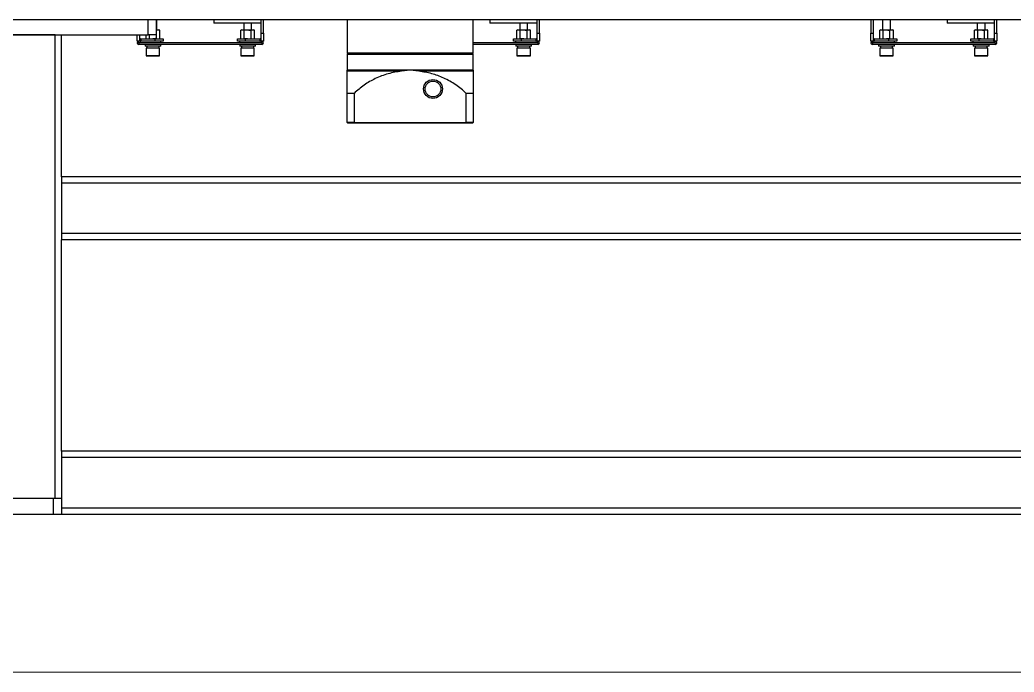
# Model space of a CAD drawing. Header units: millimetres. Extents: x 845401 to 948039, y 511594 to 550263.
# Drawn here: x 903755 to 904386, y 517561 to 517974 of the extents above; entities that cross this region are included whole.
import ezdxf

# ---------------------------------------------------------------- set-up
doc = ezdxf.new("R2010")
doc.units = ezdxf.units.MM
doc.layers.add('A-剖-0.10mm.......SECT-L01', color=255, linetype='Continuous', lineweight=18)

# ---------------------------------------------------------------- blocks, each defined once
blk = doc.blocks.new('A$C2ACC7D0F')
at = {"color": 7, "linetype": 'Continuous', "lineweight": 25}
for p, q in [((1192.5, 313.5), (7.5, 313.5)), ((206.5, 313.5), (206.5, 304)), ((207, 307.1), (207, 313.5)), ((243, 313.5), (243, 311.5)), ((273, 311.5), (243, 311.5)), ((262, 311.5), (262, 307.1)), ((267, 307.1), (267, 311.5)), ((273, 305), (273, 313.5)), ((274.5, 305), (274.5, 313.5)), ((327.5, 313.5), (327.5, 292.5)), ((407.5, 292.5), (407.5, 313.5)), ((418, 313.5), (418, 311.5)), ((448, 311.5), (418, 311.5)), ((437, 311.5), (437, 307.1)), ((442, 307.1), (442, 311.5)), ((448, 305), (448, 313.5)), ((449.5, 305), (449.5, 313.5)), ((659.5, 313.5), (659.5, 305)), ((661, 313.5), (661, 305)), ((667, 313.5), (667, 307.1)), ((672, 307.1), (672, 313.5)), ((708, 313.5), (708, 311.5)), ((738, 311.5), (708, 311.5)), ((727, 311.5), (727, 307.1)), ((732, 307.1), (732, 311.5)), ((738, 305), (738, 313.5)), ((739.5, 305), (739.5, 313.5)), ((11.5, 304), (201.5, 304)), ((142.5, 304), (70.5, 304)), ((142.5, 10), (142.5, 304)), ((146.5, 214), (146.5, 304)), ((194.5, 300), (194.5, 304)), ((196, 304), (196, 300)), ((200.18, 301.66), (200.18, 304)), ((206.5, 304), (201.5, 304)), ((202.34, 301.66), (202.34, 304)), ((206.5, 307.1), (207.74, 307.1)), ((206.66, 306.95), (207.74, 307.1)), ((206.66, 301.66), (206.66, 306.95)), ((207.74, 307.1), (208.81, 306.95)), ((207.74, 307.1), (208.24, 307.1)), ((208.81, 306.95), (208.24, 307.1)), ((208.81, 301.66), (208.81, 306.95)), ((260.76, 307.1), (260.18, 306.95)), ((260.18, 306.95), (261.26, 307.1)), ((260.18, 301.66), (260.18, 306.95)), ((260.76, 307.1), (261.26, 307.1)), ((261.26, 307.1), (262.34, 306.95)), ((261.26, 307.1), (264.5, 307.1)), ((262.34, 306.95), (264.5, 307.1)), ((262.34, 301.66), (262.34, 306.95)), ((264.5, 307.1), (267.74, 307.1)), ((266.66, 306.95), (267.74, 307.1)), ((266.66, 301.66), (266.66, 306.95)), ((267.74, 307.1), (268.81, 306.95)), ((267.74, 307.1), (268.24, 307.1)), ((268.81, 306.95), (268.24, 307.1)), ((268.81, 301.66), (268.81, 306.95)), ((273, 305), (274.5, 305)), ((273, 300), (273, 305)), ((274.5, 305), (274.5, 300)), ((435.76, 307.1), (435.18, 306.95)), ((435.18, 306.95), (436.26, 307.1)), ((435.18, 301.66), (435.18, 306.95)), ((435.76, 307.1), (436.26, 307.1)), ((436.26, 307.1), (437.34, 306.95)), ((436.26, 307.1), (439.5, 307.1)), ((437.34, 306.95), (439.5, 307.1)), ((437.34, 301.66), (437.34, 306.95)), ((439.5, 307.1), (442.74, 307.1)), ((441.66, 306.95), (442.74, 307.1)), ((441.66, 301.66), (441.66, 306.95)), ((442.74, 307.1), (443.81, 306.95)), ((442.74, 307.1), (443.24, 307.1)), ((443.81, 306.95), (443.24, 307.1)), ((443.81, 301.66), (443.81, 306.95)), ((448, 305), (449.5, 305)), ((448, 300), (448, 305)), ((449.5, 305), (449.5, 300)), ((659.5, 305), (661, 305)), ((659.5, 300), (659.5, 305)), ((661, 305), (661, 300)), ((665.76, 307.1), (665.18, 306.95)), ((665.18, 306.95), (666.26, 307.1)), ((665.18, 301.66), (665.18, 306.95)), ((665.76, 307.1), (666.26, 307.1)), ((666.26, 307.1), (667.34, 306.95)), ((666.26, 307.1), (669.5, 307.1)), ((667.34, 306.95), (669.5, 307.1)), ((667.34, 301.66), (667.34, 306.95)), ((669.5, 307.1), (672.74, 307.1)), ((671.66, 306.95), (672.74, 307.1)), ((671.66, 301.66), (671.66, 306.95)), ((672.74, 307.1), (673.81, 306.95)), ((672.74, 307.1), (673.24, 307.1)), ((673.81, 306.95), (673.24, 307.1)), ((673.81, 301.66), (673.81, 306.95)), ((725.76, 307.1), (725.18, 306.95)), ((725.18, 306.95), (726.26, 307.1)), ((725.18, 301.66), (725.18, 306.95)), ((725.76, 307.1), (726.26, 307.1)), ((726.26, 307.1), (727.34, 306.95)), ((726.26, 307.1), (729.5, 307.1)), ((727.34, 306.95), (729.5, 307.1)), ((727.34, 301.66), (727.34, 306.95)), ((729.5, 307.1), (732.74, 307.1)), ((731.66, 306.95), (732.74, 307.1)), ((731.66, 301.66), (731.66, 306.95)), ((732.74, 307.1), (733.81, 306.95)), ((732.74, 307.1), (733.24, 307.1)), ((733.81, 306.95), (733.24, 307.1)), ((733.81, 301.66), (733.81, 306.95)), ((738, 305), (739.5, 305)), ((738, 300), (738, 305)), ((739.5, 305), (739.5, 300)), ((195.55, 300), (194.5, 300)), ((209.5, 300), (195.55, 300)), ((195.55, 299), (195.55, 300)), ((209.5, 299), (195.55, 299)), ((195.55, 298.9), (195.55, 297.9)), ((273.45, 298.9), (195.55, 298.9)), ((273.45, 297.9), (195.55, 297.9)), ((196.74, 301.5), (196.74, 300)), ((196.74, 301.5), (206, 301.5)), ((199.5, 297.9), (199.5, 296.9)), ((201.14, 296.9), (199.5, 296.9)), ((200.18, 301.66), (200.76, 301.5)), ((200.66, 296.9), (200.66, 295.6)), ((209.5, 296.9), (201.14, 296.9)), ((202, 299), (202, 298.9)), ((206, 300), (206, 301.5)), ((206, 301.5), (211, 301.5)), ((207, 298.9), (207, 299)), ((208.24, 301.5), (208.81, 301.66)), ((208.34, 295.6), (208.34, 296.9)), ((209.5, 299), (209.5, 300)), ((211, 300), (209.5, 300)), ((209.5, 296.9), (209.5, 297.9)), ((211, 301.5), (211, 300)), ((258, 300), (258, 301.5)), ((258, 301.5), (263, 301.5)), ((259.5, 300), (258, 300)), ((259.5, 299), (259.5, 300)), ((273.45, 300), (259.5, 300)), ((273.45, 299), (259.5, 299)), ((259.5, 297.9), (259.5, 296.9)), ((261.14, 296.9), (259.5, 296.9)), ((260.18, 301.66), (260.76, 301.5)), ((260.66, 296.9), (260.66, 295.6)), ((269.5, 296.9), (261.14, 296.9)), ((262, 299), (262, 298.9)), ((264.5, 301.5), (262.34, 301.66)), ((263, 301.5), (263, 300)), ((263, 301.5), (272.26, 301.5)), ((267, 298.9), (267, 299)), ((268.24, 301.5), (268.81, 301.66)), ((268.34, 295.6), (268.34, 296.9)), ((269.5, 296.9), (269.5, 297.9)), ((272.26, 301.5), (272.26, 300)), ((273.45, 299), (273.45, 300)), ((274.5, 300), (273.45, 300)), ((273.45, 298.9), (273.45, 297.9)), ((448.45, 298.9), (407.5, 298.9)), ((448.45, 297.9), (407.5, 297.9)), ((433, 300), (433, 301.5)), ((433, 301.5), (438, 301.5)), ((434.5, 300), (433, 300)), ((434.5, 299), (434.5, 300)), ((448.45, 300), (434.5, 300)), ((448.45, 299), (434.5, 299)), ((434.5, 297.9), (434.5, 296.9)), ((436.14, 296.9), (434.5, 296.9)), ((435.18, 301.66), (435.76, 301.5)), ((435.66, 296.9), (435.66, 295.6)), ((444.5, 296.9), (436.14, 296.9)), ((437, 299), (437, 298.9)), ((439.5, 301.5), (437.34, 301.66)), ((438, 301.5), (438, 300)), ((438, 301.5), (447.26, 301.5)), ((442, 298.9), (442, 299)), ((443.24, 301.5), (443.81, 301.66)), ((443.34, 295.6), (443.34, 296.9)), ((444.5, 296.9), (444.5, 297.9)), ((447.26, 301.5), (447.26, 300)), ((448.45, 299), (448.45, 300)), ((449.5, 300), (448.45, 300)), ((448.45, 298.9), (448.45, 297.9)), ((660.55, 300), (659.5, 300)), ((660.55, 299), (660.55, 300)), ((674.5, 300), (660.55, 300)), ((674.5, 299), (660.55, 299)), ((660.55, 298.9), (660.55, 297.9)), ((738.45, 298.9), (660.55, 298.9)), ((738.45, 297.9), (660.55, 297.9)), ((661.74, 301.5), (661.74, 300)), ((661.74, 301.5), (671, 301.5)), ((664.5, 297.9), (664.5, 296.9)), ((666.14, 296.9), (664.5, 296.9)), ((665.18, 301.66), (665.76, 301.5)), ((665.66, 296.9), (665.66, 295.6)), ((674.5, 296.9), (666.14, 296.9)), ((667, 299), (667, 298.9)), ((671, 300), (671, 301.5)), ((671, 301.5), (676, 301.5)), ((672, 298.9), (672, 299)), ((673.24, 301.5), (673.81, 301.66)), ((673.34, 295.6), (673.34, 296.9)), ((674.5, 299), (674.5, 300)), ((676, 300), (674.5, 300)), ((674.5, 296.9), (674.5, 297.9)), ((676, 301.5), (676, 300)), ((723, 300), (723, 301.5)), ((723, 301.5), (728, 301.5)), ((724.5, 300), (723, 300)), ((738.45, 300), (724.5, 300)), ((724.5, 299), (724.5, 300)), ((738.45, 299), (724.5, 299)), ((724.5, 297.9), (724.5, 296.9)), ((726.14, 296.9), (724.5, 296.9)), ((725.18, 301.66), (725.76, 301.5)), ((725.66, 296.9), (725.66, 295.6)), ((734.5, 296.9), (726.14, 296.9)), ((727, 299), (727, 298.9)), ((729.5, 301.5), (727.34, 301.66)), ((728, 301.5), (728, 300)), ((728, 301.5), (737.26, 301.5)), ((732, 298.9), (732, 299)), ((733.24, 301.5), (733.81, 301.66)), ((733.34, 295.6), (733.34, 296.9)), ((734.5, 296.9), (734.5, 297.9)), ((737.26, 301.5), (737.26, 300)), ((738.45, 299), (738.45, 300)), ((739.5, 300), (738.45, 300)), ((738.45, 298.9), (738.45, 297.9)), ((200.25, 295.6), (200.25, 290.7)), ((206.41, 295.6), (200.25, 295.6)), ((208.65, 290.6), (200.35, 290.6)), ((208.75, 295.6), (206.41, 295.6)), ((208.75, 290.7), (208.75, 295.6)), ((260.25, 295.6), (260.25, 290.7)), ((266.41, 295.6), (260.25, 295.6)), ((268.65, 290.6), (260.35, 290.6)), ((268.75, 295.6), (266.41, 295.6)), ((268.75, 290.7), (268.75, 295.6)), ((327.5, 292.5), (328, 292)), ((407.5, 292.5), (327.5, 292.5)), ((328, 292), (327.5, 291.5)), ((327.5, 291.5), (327.5, 281.72)), ((407.5, 291.5), (327.5, 291.5)), ((407, 292), (328, 292)), ((407, 292), (407.5, 292.5)), ((407.5, 291.5), (407, 292)), ((407.5, 281.72), (407.5, 291.5)), ((435.25, 295.6), (435.25, 290.7)), ((441.41, 295.6), (435.25, 295.6)), ((443.65, 290.6), (435.35, 290.6)), ((443.75, 295.6), (441.41, 295.6)), ((443.75, 290.7), (443.75, 295.6)), ((665.25, 295.6), (665.25, 290.7)), ((671.41, 295.6), (665.25, 295.6)), ((673.65, 290.6), (665.35, 290.6)), ((673.75, 295.6), (671.41, 295.6)), ((673.75, 290.7), (673.75, 295.6)), ((725.25, 295.6), (725.25, 290.7)), ((731.41, 295.6), (725.25, 295.6)), ((733.65, 290.6), (725.35, 290.6)), ((733.75, 295.6), (731.41, 295.6)), ((733.75, 290.7), (733.75, 295.6)), ((367.5, 281.72), (327.5, 281.72)), ((327.5, 280.94), (327.5, 281.72)), ((361.98, 280.94), (327.5, 280.94)), ((367.5, 281.72), (361.98, 280.94)), ((407.5, 281.72), (367.5, 281.72)), ((373.02, 280.94), (367.5, 281.72)), ((407.5, 280.94), (373.02, 280.94)), ((407.5, 281.72), (407.5, 280.94)), ((331.97, 266.92), (327.5, 266.92)), ((327.5, 248.5), (327.5, 266.92)), ((331.97, 266.92), (331.97, 248.5)), ((407.5, 266.92), (403.03, 266.92)), ((403.03, 248.5), (403.03, 266.92)), ((407.5, 266.92), (407.5, 248.5)), ((331.97, 248.5), (327.5, 248.5)), ((327.5, 248.5), (328, 248)), ((332.16, 248), (328, 248)), ((331.97, 248.5), (403.03, 248.5)), ((332.16, 248), (331.97, 248.5)), ((402.84, 248), (332.16, 248)), ((403.03, 248.5), (402.84, 248)), ((407, 248), (402.84, 248)), ((407.5, 248.5), (403.03, 248.5)), ((407, 248), (407.5, 248.5)), ((912.5, 214), (146.5, 214)), ((146.5, 214), (146.5, 210)), ((146.5, 210), (146.5, 178)), ((146.5, 178), (146.5, 174)), ((912.5, 174), (146.5, 174)), ((146.5, 40), (146.5, 174)), ((1051.5, 40), (146.5, 40)), ((146.5, 40), (146.5, 36)), ((1051.5, 36), (146.5, 36)), ((146.5, 36), (146.5, 4)), ((142.5, 10), (70.5, 10)), ((141.5, 10), (71.5, 10)), ((141.5, 0), (141.5, 10)), ((146.5, 10), (142.5, 10)), ((141.5, 0), (71.5, 0)), ((146.5, 0), (141.5, 0)), ((1051.5, 4), (146.5, 4)), ((146.5, 4), (146.5, 0)), ((1051.5, 0), (146.5, 0))]:
    blk.add_line(p, q, dxfattribs=at)
at = {"color": 8, "linetype": 'Continuous', "lineweight": 25}
for p, q in [((201.5, 304), (201.5, 313.5)), ((200.25, 290.7), (208.75, 290.7)), ((260.25, 290.7), (268.75, 290.7)), ((435.25, 290.7), (443.75, 290.7)), ((665.25, 290.7), (673.75, 290.7)), ((725.25, 290.7), (733.75, 290.7)), ((912.5, 210), (146.5, 210)), ((912.5, 178), (146.5, 178))]:
    blk.add_line(p, q, dxfattribs=at)
at = {"color": 7, "linetype": 'Continuous', "lineweight": 25}
for points in [[(196, 300.13), (196.3, 300.04), (196.74, 300)], [(272.26, 300), (272.7, 300.04), (273, 300.13)], [(447.26, 300), (447.7, 300.04), (448, 300.13)], [(661, 300.13), (661.3, 300.04), (661.74, 300)], [(737.26, 300), (737.7, 300.04), (738, 300.13)]]:
    blk.add_lwpolyline(points, dxfattribs=at)
for radius in [6, 5]:
    blk.add_circle((382, 269.7), radius, dxfattribs=at)
for centre, radius, start, end in [((195.55, 298.95), 1.05, 90, 270), ((195.55, 298.95), 0.05, 90, 270), ((196.74, 302.24), 0.737, 180, 270), ((272.26, 302.24), 0.737, 270, 0), ((273.45, 298.95), 1.05, 270, 90), ((273.45, 298.95), 0.05, 270, 90), ((447.26, 302.24), 0.737, 270, 0), ((448.45, 298.95), 1.05, 270, 90), ((448.45, 298.95), 0.05, 270, 90), ((660.55, 298.95), 1.05, 90, 270), ((660.55, 298.95), 0.05, 90, 270), ((661.74, 302.24), 0.737, 180, 270), ((737.26, 302.24), 0.737, 270, 0), ((738.45, 298.95), 1.05, 270, 90), ((738.45, 298.95), 0.05, 270, 90), ((200.35, 290.7), 0.1, 180, 270), ((208.65, 290.7), 0.1, 270, 0), ((260.35, 290.7), 0.1, 180, 270), ((268.65, 290.7), 0.1, 270, 0), ((435.35, 290.7), 0.1, 180, 270), ((443.65, 290.7), 0.1, 270, 0), ((665.35, 290.7), 0.1, 180, 270), ((673.65, 290.7), 0.1, 270, 0), ((725.35, 290.7), 0.1, 180, 270), ((733.65, 290.7), 0.1, 270, 0)]:
    blk.add_arc(centre, radius, start, end, dxfattribs=at)
for points, knots in [([(264.5, 307.1), (265.06, 307.08), (265.78, 307.06), (266.5, 306.97), (266.66, 306.95)], [0, 0, 0, 0, 0.778777, 1, 1, 1, 1]), ([(439.5, 307.1), (440.06, 307.08), (440.78, 307.06), (441.5, 306.97), (441.66, 306.95)], [0, 0, 0, 0, 0.778777, 1, 1, 1, 1]), ([(669.5, 307.1), (670.06, 307.08), (670.78, 307.06), (671.5, 306.97), (671.66, 306.95)], [0, 0, 0, 0, 0.778777, 1, 1, 1, 1]), ([(729.5, 307.1), (730.06, 307.08), (730.78, 307.06), (731.5, 306.97), (731.66, 306.95)], [0, 0, 0, 0, 0.778777, 1, 1, 1, 1]), ([(206.66, 301.66), (206.5, 301.63), (205.78, 301.54), (205.06, 301.52), (204.5, 301.5)], [0, 0, 0, 0, 0.221223, 1, 1, 1, 1]), ([(671.66, 301.66), (671.5, 301.63), (670.78, 301.54), (670.06, 301.52), (669.5, 301.5)], [0, 0, 0, 0, 0.221223, 1, 1, 1, 1]), ([(327.5, 266.92), (327.5, 267.88), (327.5, 269.8), (327.5, 272.36), (327.5, 274.66), (327.5, 277.21), (327.5, 279.66), (327.5, 280.51), (327.5, 280.94)], [0, 0, 0, 0, 0.126326, 0.252652, 0.382648, 0.512644, 0.753171, 1, 1, 1, 1]), ([(361.98, 280.94), (360.57, 280.75), (357.76, 280.38), (353.57, 279.36), (349.44, 278.02), (344.27, 275.8), (338.19, 272.36), (334.06, 268.75), (331.97, 266.92)], [0, 0, 0, 0, 0.126326, 0.252652, 0.382648, 0.512644, 0.753171, 1, 1, 1, 1]), ([(403.03, 266.92), (401.98, 267.88), (399.89, 269.8), (396.43, 272.36), (392.74, 274.66), (387.72, 277.21), (381.19, 279.66), (375.76, 280.51), (373.02, 280.94)], [0, 0, 0, 0, 0.126326, 0.252652, 0.382648, 0.512644, 0.753171, 1, 1, 1, 1]), ([(407.5, 280.94), (407.5, 280.75), (407.5, 280.38), (407.5, 279.36), (407.5, 278.02), (407.5, 275.8), (407.5, 272.36), (407.5, 268.75), (407.5, 266.92)], [0, 0, 0, 0, 0.126326, 0.252652, 0.382648, 0.512644, 0.753171, 1, 1, 1, 1])]:
    blk.add_open_spline(points, degree=3, knots=knots, dxfattribs=at)

msp = doc.modelspace()

# ---------------------------------------------------------------- linework, layer by layer
at = {"layer": 'A-剖-0.10mm.......SECT-L01', "color": 5}
msp.add_lwpolyline([(928061.12, 517560.93), (897418.25, 517560.93), (897418.25, 517660.93), (928061.12, 517660.93)], close=True, dxfattribs=at)

# ---------------------------------------------------------------- block references
at = {"color": 6}
msp.add_blockref('A$C2ACC7D0F', (903635.35, 517660.92, 25.38), dxfattribs=at)

doc.saveas('drawing.dxf')
